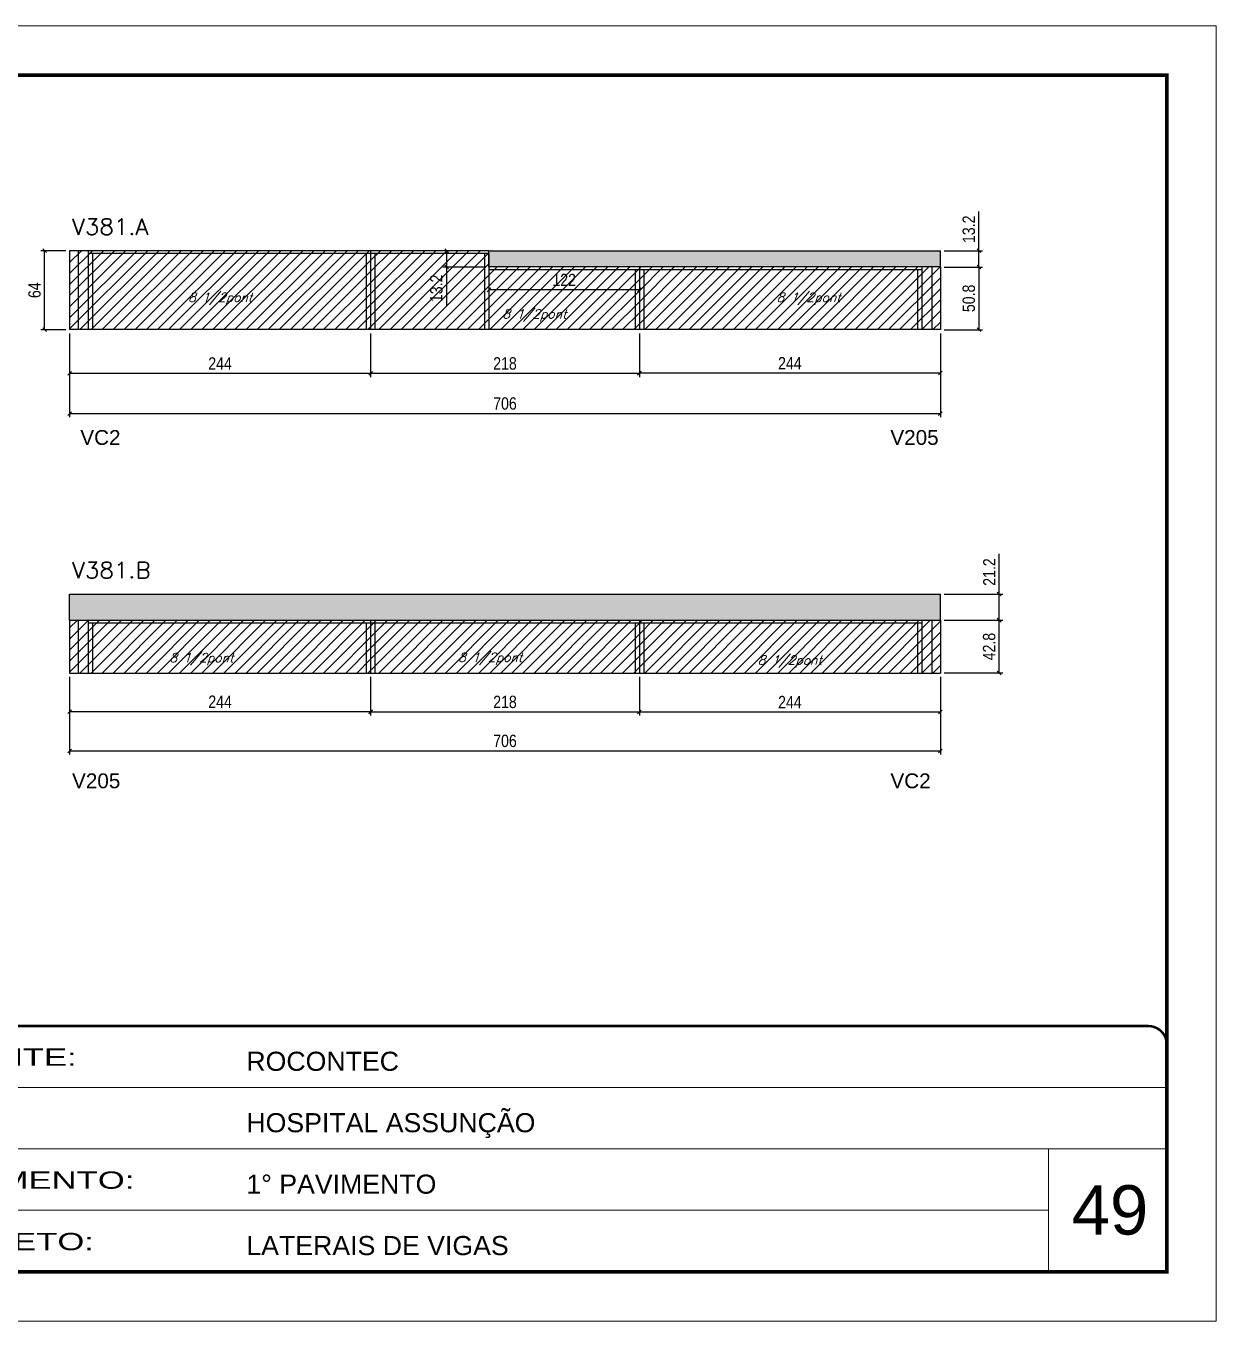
# Model space of a CAD drawing. Extents: x 137137 to 143418, y 10464 to 34486.
# Drawn here: x 137657 to 138622, y 19653 to 20703 of the extents above; entities that cross this region are included whole.
import ezdxf

# ---------------------------------------------------------------- set-up
doc = ezdxf.new("R2010")
doc.units = 0
doc.linetypes.add('CONTINUO', pattern=[0])
doc.linetypes.add('DASHED', pattern=[0.75, 0.5, -0.25])
for name, color, linetype in [('5', 5, 'Continuous'), ('COTA', 241, 'Continuous'), ('Painéis', 200, 'Continuous'), ('SARR_2.2x7', 40, 'Continuous'), ('SARR_3.5x7', 81, 'Continuous'), ('texto', 7, 'Continuous')]:
    doc.layers.add(name, color=color, linetype=linetype)
for name, color, linetype, lineweight in [('CARIMBO', 255, 'Continuous', 9), ('Folhas', 255, 'Continuous', 9), ('Hachura', 251, 'Continuous', 9), ('SARRAFO DE PRESSAO', 251, 'DASHED', 9), ('Texto Seção', 7, 'Continuous', 15)]:
    doc.layers.add(name, color=color, linetype=linetype, lineweight=lineweight)
doc.styles.add('ARIAL', font='arial.ttf')
doc.styles.add('COTA TECNICA', font='techl___.ttf', dxfattribs={"height": 10})
doc.styles.add('REGUA-120', font='ROMANS.shx', dxfattribs={"height": 15})
doc.styles.add('Romans', font='romans.shx')
doc.styles.get("Standard").update_dxf_attribs({"font": 'arial.ttf'})
doc.styles.add('Tecnologia', font='')
doc.styles.get('Tecnologia').set_extended_font_data('Forgotten Futurist')
doc.dimstyles.new('PAINEL', dxfattribs={"dimtxt": 10, "dimasz": 3, "dimexe": 3, "dimexo": 3, "dimgap": 3, "dimtad": 1, "dimdec": 1, "dimzin": 12, "dimdsep": 46, "dimtxsty": 'COTA TECNICA', "dimblk1": 'OBLIQUE', "dimblk2": 'OBLIQUE', "dimsah": 1, "dimcen": 0.9, "dimclrd": 4, "dimclre": 4, "dimclrt": 240, "dimadec": 1, "dimazin": 3, "dimtfac": 1, "dimtdec": 1, "dimtmove": 0, "dimatfit": 3, "dimfxl": 1, "dimtolj": 1, "dimtzin": 12, "dimarcsym": 0})
pattern_1 = [(45, (-3183.5, -8040.026), (-4.49012806, 4.49012806), [])]

# ---------------------------------------------------------------- blocks, each defined once
blk = doc.blocks.new('9999999999')
at = {"color": 30, "linetype": 'CONTINUO'}
for p, q in [((98564.6, 34379.6), (99584, 34379.6)), ((98564.6, 34329.8), (99488, 34329.8)), ((99584, 34329.8), (99488, 34329.8)), ((99488, 34329.8), (99488, 34230.2)), ((98564.6, 34280), (99488, 34280))]:
    blk.add_line(p, q, dxfattribs=at)
at = {"color": 30, "linetype": 'CONTINUO', "const_width": 2}
blk.add_lwpolyline([(99584, 34230.2), (99584, 34414.4, 0.414214), (99569, 34429.4), (98229, 34429.4, 0.414214), (98214, 34414.4), (98214, 34245.2, 0.414214), (98229, 34230.2), (99584, 34230.2)], format="xyb", dxfattribs=at)
at = {"layer": 'Folhas'}
blk.add_lwpolyline([(98139, 34190.2), (99624, 34190.2), (99624, 35240.2), (98139, 35240.2)], close=True, dxfattribs=at)
at = {"layer": 'Folhas', "color": 30, "const_width": 3}
blk.add_lwpolyline([(98214, 34230.2), (99584, 34230.2), (99584, 35200.2), (98214, 35200.2)], close=True, dxfattribs=at)
at = {"color": 7, "linetype": 'Continuous', "ltscale": 5, "style": 'ARIAL'}
for s, height, p in [('ROCONTEC', 15.48, (98837.7, 34393.1)), ('HOSPITAL ASSUNÇÃO', 15.483, (98837.7, 34343.3)), ('1° PAVIMENTO', 15.483, (98837.7, 34293.5)), ('LATERAIS DE VIGAS', 15.483, (98837.7, 34243.7))]:
    blk.add_text(s, height=height, dxfattribs=at).set_placement(p)
at = {"layer": 'Folhas', "color": 7, "style": 'Tecnologia', "width": 1.5}
for s, p in [('CLIENTE:', (98573.7, 34397.2)), ('PAVIMENTO:', (98573.7, 34297.5)), ('PROJETO:', (98573.7, 34247.7))]:
    blk.add_text(s, height=14, dxfattribs=at).set_placement(p)
blk = doc.blocks.new('_Oblique')
at = {"color": 0, "linetype": 'ByBlock', "lineweight": -2}
blk.add_line((-0.5, -0.5), (0.5, 0.5), dxfattribs=at)
blk = doc.blocks.new('*D1387')
at = {"layer": 'COTA', "color": 4, "linetype": 'ByBlock', "lineweight": -2, "transparency": 16777216}
for p, q in [((137692.7, 20453.6), (137692.7, 20418.1)), ((137936.7, 20453.6), (137936.7, 20418.1)), ((137936.7, 20421.1), (137692.7, 20421.1))]:
    blk.add_line(p, q, dxfattribs=at)
at = {"layer": 'Defpoints', "color": 0, "linetype": 'ByBlock', "transparency": 16777216}
for p in [(137692.7, 20456.6), (137936.7, 20456.6), (137692.7, 20421.1)]:
    blk.add_point(p, dxfattribs=at)
at = {"layer": 'COTA', "color": 4, "linetype": 'ByBlock', "lineweight": -2, "transparency": 16777216, "xscale": 3, "yscale": 3, "zscale": 3, "rotation": 180}
blk.add_blockref('_Oblique', (137692.7, 20421.1), dxfattribs=at)
at = {"layer": 'COTA', "color": 4, "linetype": 'ByBlock', "lineweight": -2, "transparency": 16777216, "xscale": 3, "yscale": 3, "zscale": 3}
blk.add_blockref('_Oblique', (137936.7, 20421.1), dxfattribs=at)
at = {"layer": 'COTA', "color": 240, "linetype": 'ByBlock', "transparency": 16777216, "insert": (137814.7, 20429.2), "char_height": 10, "attachment_point": 5, "style": 'COTA TECNICA'}
blk.add_mtext('\\A1;244', dxfattribs=at)
blk = doc.blocks.new('*D1388')
at = {"layer": 'COTA', "color": 4, "linetype": 'ByBlock', "lineweight": -2, "transparency": 16777216}
for p, q in [((137689.7, 20520.6), (137669.4, 20520.6)), ((137672.4, 20456.6), (137672.4, 20520.6)), ((137689.7, 20456.6), (137669.4, 20456.6))]:
    blk.add_line(p, q, dxfattribs=at)
at = {"layer": 'Defpoints', "color": 0, "linetype": 'ByBlock', "transparency": 16777216}
for p in [(137672.4, 20520.6), (137692.7, 20520.6), (137692.7, 20456.6)]:
    blk.add_point(p, dxfattribs=at)
at = {"layer": 'COTA', "color": 4, "linetype": 'ByBlock', "lineweight": -2, "transparency": 16777216, "xscale": 3, "yscale": 3, "zscale": 3}
for p, rotation in [((137672.4, 20520.6), 90), ((137672.4, 20456.6), 270)]:
    blk.add_blockref('_Oblique', p, dxfattribs=dict(at, rotation=rotation))
at = {"layer": 'COTA', "color": 240, "linetype": 'ByBlock', "transparency": 16777216, "insert": (137664.3, 20488.6), "char_height": 10, "attachment_point": 5, "rotation": 90, "style": 'COTA TECNICA'}
blk.add_mtext('\\A1;64', dxfattribs=at)
blk = doc.blocks.new('*D1401')
at = {"layer": 'COTA', "color": 4, "lineweight": -2, "transparency": 16777216}
for p, q in [((138154.7, 20453.6), (138154.7, 20418.4)), ((138398.7, 20453.6), (138398.7, 20418.4)), ((138398.7, 20421.4), (138154.7, 20421.4))]:
    blk.add_line(p, q, dxfattribs=at)
at = {"layer": 'Defpoints', "color": 0, "transparency": 16777216}
for p in [(138154.7, 20456.6), (138398.7, 20456.6), (138154.7, 20421.4)]:
    blk.add_point(p, dxfattribs=at)
at = {"layer": 'COTA', "color": 4, "lineweight": -2, "transparency": 16777216, "xscale": 3, "yscale": 3, "zscale": 3, "rotation": 180}
blk.add_blockref('_Oblique', (138154.7, 20421.4), dxfattribs=at)
at = {"layer": 'COTA', "color": 4, "lineweight": -2, "transparency": 16777216, "xscale": 3, "yscale": 3, "zscale": 3}
blk.add_blockref('_Oblique', (138398.7, 20421.4), dxfattribs=at)
at = {"layer": 'COTA', "color": 240, "transparency": 16777216, "insert": (138276.7, 20429.4), "char_height": 10, "attachment_point": 5, "style": 'COTA TECNICA'}
blk.add_mtext('\\A1;244', dxfattribs=at)
blk = doc.blocks.new('*D1402')
at = {"layer": 'COTA', "color": 4, "lineweight": -2, "transparency": 16777216}
for p, q in [((137936.7, 20453.6), (137936.7, 20418.1)), ((138154.7, 20453.6), (138154.7, 20418.1)), ((138154.7, 20421.1), (137936.7, 20421.1))]:
    blk.add_line(p, q, dxfattribs=at)
at = {"layer": 'Defpoints', "color": 0, "transparency": 16777216}
for p in [(137936.7, 20456.6), (138154.7, 20456.6), (137936.7, 20421.1)]:
    blk.add_point(p, dxfattribs=at)
at = {"layer": 'COTA', "color": 4, "lineweight": -2, "transparency": 16777216, "xscale": 3, "yscale": 3, "zscale": 3, "rotation": 180}
blk.add_blockref('_Oblique', (137936.7, 20421.1), dxfattribs=at)
at = {"layer": 'COTA', "color": 4, "lineweight": -2, "transparency": 16777216, "xscale": 3, "yscale": 3, "zscale": 3}
blk.add_blockref('_Oblique', (138154.7, 20421.1), dxfattribs=at)
at = {"layer": 'COTA', "color": 240, "transparency": 16777216, "insert": (138045.7, 20429.2), "char_height": 10, "attachment_point": 5, "style": 'COTA TECNICA'}
blk.add_mtext('\\A1;218', dxfattribs=at)
blk = doc.blocks.new('*D1403')
at = {"layer": 'COTA', "color": 4, "lineweight": -2, "transparency": 16777216}
for p, q in [((138029.7, 20520.6), (137995.3, 20520.6)), ((137998.3, 20520.6), (137998.3, 20507.4)), ((138029.7, 20507.4), (137995.3, 20507.4)), ((137998.3, 20507.4), (137998.3, 20475.7))]:
    blk.add_line(p, q, dxfattribs=at)
at = {"layer": 'Defpoints', "color": 0, "transparency": 16777216}
for p in [(138032.7, 20520.6), (137998.3, 20507.4), (138032.7, 20507.4)]:
    blk.add_point(p, dxfattribs=at)
at = {"layer": 'COTA', "color": 4, "lineweight": -2, "transparency": 16777216, "xscale": 3, "yscale": 3, "zscale": 3}
for p, rotation in [((137998.3, 20520.6), 90), ((137998.3, 20507.4), 270)]:
    blk.add_blockref('_Oblique', p, dxfattribs=dict(at, rotation=rotation))
at = {"layer": 'COTA', "color": 240, "transparency": 16777216, "insert": (137990.1, 20490.1), "char_height": 10, "attachment_point": 5, "rotation": 90, "style": 'COTA TECNICA'}
blk.add_mtext('\\A1;13.2', dxfattribs=at)
blk = doc.blocks.new('*D1404')
at = {"layer": 'COTA', "color": 4, "lineweight": -2, "transparency": 16777216}
for p, q in [((138032.7, 20504.4), (138032.7, 20485.9)), ((138154.7, 20504.4), (138154.7, 20485.9)), ((138154.7, 20488.9), (138032.7, 20488.9))]:
    blk.add_line(p, q, dxfattribs=at)
at = {"layer": 'Defpoints', "color": 0, "transparency": 16777216}
for p in [(138032.7, 20507.4), (138154.7, 20507.4), (138032.7, 20488.9)]:
    blk.add_point(p, dxfattribs=at)
at = {"layer": 'COTA', "color": 4, "lineweight": -2, "transparency": 16777216, "xscale": 3, "yscale": 3, "zscale": 3, "rotation": 180}
blk.add_blockref('_Oblique', (138032.7, 20488.9), dxfattribs=at)
at = {"layer": 'COTA', "color": 4, "lineweight": -2, "transparency": 16777216, "xscale": 3, "yscale": 3, "zscale": 3}
blk.add_blockref('_Oblique', (138154.7, 20488.9), dxfattribs=at)
at = {"layer": 'COTA', "color": 240, "transparency": 16777216, "insert": (138093.7, 20496.9), "char_height": 10, "attachment_point": 5, "style": 'COTA TECNICA'}
blk.add_mtext('\\A1;122', dxfattribs=at)
blk = doc.blocks.new('*D1405')
at = {"layer": 'COTA', "color": 4, "lineweight": -2, "transparency": 16777216}
for p, q in [((138401.7, 20507.4), (138433, 20507.4)), ((138430, 20507.4), (138430, 20456.6)), ((138401.7, 20456.6), (138433, 20456.6))]:
    blk.add_line(p, q, dxfattribs=at)
at = {"layer": 'Defpoints', "color": 0, "transparency": 16777216}
for p in [(138398.7, 20507.4), (138398.7, 20456.6), (138430, 20456.6)]:
    blk.add_point(p, dxfattribs=at)
at = {"layer": 'COTA', "color": 4, "lineweight": -2, "transparency": 16777216, "xscale": 3, "yscale": 3, "zscale": 3}
for p, rotation in [((138430, 20507.4), 90), ((138430, 20456.6), 270)]:
    blk.add_blockref('_Oblique', p, dxfattribs=dict(at, rotation=rotation))
at = {"layer": 'COTA', "color": 240, "transparency": 16777216, "insert": (138421.8, 20482), "char_height": 10, "attachment_point": 5, "rotation": 90, "style": 'COTA TECNICA'}
blk.add_mtext('\\A1;50.8', dxfattribs=at)
blk = doc.blocks.new('*D1406')
at = {"layer": 'COTA', "color": 4, "lineweight": -2, "transparency": 16777216}
for p, q in [((138430, 20520.6), (138430, 20552.4)), ((138401.7, 20520.6), (138433, 20520.6)), ((138430, 20507.4), (138430, 20520.6)), ((138401.7, 20507.4), (138433, 20507.4))]:
    blk.add_line(p, q, dxfattribs=at)
at = {"layer": 'Defpoints', "color": 0, "transparency": 16777216}
for p in [(138398.7, 20520.6), (138430, 20520.6), (138398.7, 20507.4)]:
    blk.add_point(p, dxfattribs=at)
at = {"layer": 'COTA', "color": 4, "lineweight": -2, "transparency": 16777216, "xscale": 3, "yscale": 3, "zscale": 3}
for p, rotation in [((138430, 20520.6), 90), ((138430, 20507.4), 270)]:
    blk.add_blockref('_Oblique', p, dxfattribs=dict(at, rotation=rotation))
at = {"layer": 'COTA', "color": 240, "transparency": 16777216, "insert": (138421.8, 20538), "char_height": 10, "attachment_point": 5, "rotation": 90, "style": 'COTA TECNICA'}
blk.add_mtext('\\A1;13.2', dxfattribs=at)
blk = doc.blocks.new('*D1389')
at = {"layer": 'COTA', "color": 4, "linetype": 'ByBlock', "lineweight": -2, "transparency": 16777216}
for p, q in [((138154.7, 20175.3), (138154.7, 20143.7)), ((138398.7, 20175.3), (138398.7, 20143.7)), ((138154.7, 20146.7), (138398.7, 20146.7))]:
    blk.add_line(p, q, dxfattribs=at)
at = {"layer": 'Defpoints', "color": 0, "linetype": 'ByBlock', "transparency": 16777216}
for p in [(138154.7, 20178.3), (138398.7, 20178.3), (138398.7, 20146.7)]:
    blk.add_point(p, dxfattribs=at)
at = {"layer": 'COTA', "color": 4, "linetype": 'ByBlock', "lineweight": -2, "transparency": 16777216, "xscale": 3, "yscale": 3, "zscale": 3, "rotation": 180}
blk.add_blockref('_Oblique', (138154.7, 20146.7), dxfattribs=at)
at = {"layer": 'COTA', "color": 4, "linetype": 'ByBlock', "lineweight": -2, "transparency": 16777216, "xscale": 3, "yscale": 3, "zscale": 3}
blk.add_blockref('_Oblique', (138398.7, 20146.7), dxfattribs=at)
at = {"layer": 'COTA', "color": 240, "linetype": 'ByBlock', "transparency": 16777216, "insert": (138276.7, 20154.7), "char_height": 10, "attachment_point": 5, "style": 'COTA TECNICA'}
blk.add_mtext('\\A1;244', dxfattribs=at)
blk = doc.blocks.new('*D1390')
at = {"layer": 'COTA', "color": 4, "linetype": 'ByBlock', "lineweight": -2, "transparency": 16777216}
for p, q in [((138401.7, 20221.1), (138449.4, 20221.1)), ((138446.4, 20178.3), (138446.4, 20221.1)), ((138401.7, 20178.3), (138449.4, 20178.3))]:
    blk.add_line(p, q, dxfattribs=at)
at = {"layer": 'Defpoints', "color": 0, "linetype": 'ByBlock', "transparency": 16777216}
for p in [(138398.7, 20221.1), (138446.4, 20221.1), (138398.7, 20178.3)]:
    blk.add_point(p, dxfattribs=at)
at = {"layer": 'COTA', "color": 4, "linetype": 'ByBlock', "lineweight": -2, "transparency": 16777216, "xscale": 3, "yscale": 3, "zscale": 3}
for p, rotation in [((138446.4, 20221.1), 90), ((138446.4, 20178.3), 270)]:
    blk.add_blockref('_Oblique', p, dxfattribs=dict(at, rotation=rotation))
at = {"layer": 'COTA', "color": 240, "linetype": 'ByBlock', "transparency": 16777216, "insert": (138438.3, 20199.7), "char_height": 10, "attachment_point": 5, "rotation": 90, "style": 'COTA TECNICA'}
blk.add_mtext('\\A1;42.8', dxfattribs=at)
blk = doc.blocks.new('*D1407')
at = {"layer": 'COTA', "color": 4, "lineweight": -2, "transparency": 16777216}
for p, q in [((137692.7, 20175.3), (137692.7, 20144)), ((137936.7, 20175.3), (137936.7, 20144)), ((137692.7, 20147), (137936.7, 20147))]:
    blk.add_line(p, q, dxfattribs=at)
at = {"layer": 'Defpoints', "color": 0, "transparency": 16777216}
for p in [(137692.7, 20178.3), (137936.7, 20178.3), (137936.7, 20147)]:
    blk.add_point(p, dxfattribs=at)
at = {"layer": 'COTA', "color": 4, "lineweight": -2, "transparency": 16777216, "xscale": 3, "yscale": 3, "zscale": 3, "rotation": 180}
blk.add_blockref('_Oblique', (137692.7, 20147), dxfattribs=at)
at = {"layer": 'COTA', "color": 4, "lineweight": -2, "transparency": 16777216, "xscale": 3, "yscale": 3, "zscale": 3}
blk.add_blockref('_Oblique', (137936.7, 20147), dxfattribs=at)
at = {"layer": 'COTA', "color": 240, "transparency": 16777216, "insert": (137814.7, 20155), "char_height": 10, "attachment_point": 5, "style": 'COTA TECNICA'}
blk.add_mtext('\\A1;244', dxfattribs=at)
blk = doc.blocks.new('*D1408')
at = {"layer": 'COTA', "color": 4, "lineweight": -2, "transparency": 16777216}
for p, q in [((137936.7, 20175.3), (137936.7, 20143.7)), ((138154.7, 20175.3), (138154.7, 20143.7)), ((137936.7, 20146.7), (138154.7, 20146.7))]:
    blk.add_line(p, q, dxfattribs=at)
at = {"layer": 'Defpoints', "color": 0, "transparency": 16777216}
for p in [(137936.7, 20178.3), (138154.7, 20178.3), (138154.7, 20146.7)]:
    blk.add_point(p, dxfattribs=at)
at = {"layer": 'COTA', "color": 4, "lineweight": -2, "transparency": 16777216, "xscale": 3, "yscale": 3, "zscale": 3, "rotation": 180}
blk.add_blockref('_Oblique', (137936.7, 20146.7), dxfattribs=at)
at = {"layer": 'COTA', "color": 4, "lineweight": -2, "transparency": 16777216, "xscale": 3, "yscale": 3, "zscale": 3}
blk.add_blockref('_Oblique', (138154.7, 20146.7), dxfattribs=at)
at = {"layer": 'COTA', "color": 240, "transparency": 16777216, "insert": (138045.7, 20154.8), "char_height": 10, "attachment_point": 5, "style": 'COTA TECNICA'}
blk.add_mtext('\\A1;218', dxfattribs=at)
blk = doc.blocks.new('*D1409')
at = {"layer": 'COTA', "color": 4, "lineweight": -2, "transparency": 16777216}
for p, q in [((138446.4, 20242.3), (138446.4, 20275)), ((138401.7, 20242.3), (138449.4, 20242.3)), ((138446.4, 20221.1), (138446.4, 20242.3)), ((138401.7, 20221.1), (138449.4, 20221.1))]:
    blk.add_line(p, q, dxfattribs=at)
at = {"layer": 'Defpoints', "color": 0, "transparency": 16777216}
for p in [(138398.7, 20242.3), (138446.4, 20242.3), (138398.7, 20221.1)]:
    blk.add_point(p, dxfattribs=at)
at = {"layer": 'COTA', "color": 4, "lineweight": -2, "transparency": 16777216, "xscale": 3, "yscale": 3, "zscale": 3}
for p, rotation in [((138446.4, 20242.3), 90), ((138446.4, 20221.1), 270)]:
    blk.add_blockref('_Oblique', p, dxfattribs=dict(at, rotation=rotation))
at = {"layer": 'COTA', "color": 240, "transparency": 16777216, "insert": (138438.4, 20260.1), "char_height": 10, "attachment_point": 5, "rotation": 90, "style": 'COTA TECNICA'}
blk.add_mtext('\\A1;21.2', dxfattribs=at)
blk = doc.blocks.new('*D1410')
at = {"layer": 'COTA', "color": 4, "lineweight": -2, "ltscale": 25, "transparency": 16777216}
for p, q in [((137692.7, 20453.6), (137692.7, 20385.6)), ((138398.7, 20453.6), (138398.7, 20385.6)), ((137692.7, 20388.6), (138398.7, 20388.6))]:
    blk.add_line(p, q, dxfattribs=at)
at = {"layer": 'Defpoints', "color": 0, "ltscale": 25, "transparency": 16777216}
for p in [(137692.7, 20456.6), (138398.7, 20456.6), (138398.7, 20388.6)]:
    blk.add_point(p, dxfattribs=at)
at = {"layer": 'COTA', "color": 4, "lineweight": -2, "ltscale": 25, "transparency": 16777216, "xscale": 3, "yscale": 3, "zscale": 3, "rotation": 180}
blk.add_blockref('_Oblique', (137692.7, 20388.6), dxfattribs=at)
at = {"layer": 'COTA', "color": 4, "lineweight": -2, "ltscale": 25, "transparency": 16777216, "xscale": 3, "yscale": 3, "zscale": 3}
blk.add_blockref('_Oblique', (138398.7, 20388.6), dxfattribs=at)
at = {"layer": 'COTA', "color": 240, "ltscale": 25, "transparency": 16777216, "insert": (138045.7, 20396.7), "char_height": 10, "attachment_point": 5, "style": 'COTA TECNICA'}
blk.add_mtext('\\A1;706', dxfattribs=at)
blk = doc.blocks.new('*D1411')
at = {"layer": 'COTA', "color": 4, "lineweight": -2, "ltscale": 25, "transparency": 16777216}
for p, q in [((137692.7, 20175.3), (137692.7, 20112.1)), ((138398.7, 20175.3), (138398.7, 20112.1)), ((137692.7, 20115.1), (138398.7, 20115.1))]:
    blk.add_line(p, q, dxfattribs=at)
at = {"layer": 'Defpoints', "color": 0, "ltscale": 25, "transparency": 16777216}
for p in [(137692.7, 20178.3), (138398.7, 20178.3), (138398.7, 20115.1)]:
    blk.add_point(p, dxfattribs=at)
at = {"layer": 'COTA', "color": 4, "lineweight": -2, "ltscale": 25, "transparency": 16777216, "xscale": 3, "yscale": 3, "zscale": 3, "rotation": 180}
blk.add_blockref('_Oblique', (137692.7, 20115.1), dxfattribs=at)
at = {"layer": 'COTA', "color": 4, "lineweight": -2, "ltscale": 25, "transparency": 16777216, "xscale": 3, "yscale": 3, "zscale": 3}
blk.add_blockref('_Oblique', (138398.7, 20115.1), dxfattribs=at)
at = {"layer": 'COTA', "color": 240, "ltscale": 25, "transparency": 16777216, "insert": (138045.7, 20123.2), "char_height": 10, "attachment_point": 5, "style": 'COTA TECNICA'}
blk.add_mtext('\\A1;706', dxfattribs=at)

msp = doc.modelspace()

# ---------------------------------------------------------------- hatches: boundary and pattern name
at = {"layer": 'COTA', "linetype": 'ByBlock'}
h = msp.add_hatch(dxfattribs=at)
h.set_pattern_fill('AR-CONC', color=256, scale=0.03)
h.set_pattern_definition([(50, (-1512.6078, -4306.751), (5.46554007, -0.47817257), [0.5715, -6.2865]), (355, (-1512.608, -4306.751), (-1.05730264, 5.73170536), [0.4572, -5.02921753]), (100.4514447, (-1512.1523, -4306.7907), (4.40823741, 5.25353256), [0.48570026, -5.34270734]), (46.1842, (-1512.608, -4305.227), (8.13237123, -1.26126984), [0.85725, -9.42975]), (96.6355576, (-1511.93, -4305.332), (7.122124, 7.42278374), [0.7285507, -8.01406824]), (351.184151, (-1512.608, -4305.227), (7.122124, 7.42278374), [0.685799, -7.54379196]), (21, (-1511.8458, -4305.608), (4.54843174, -3.06795595), [0.5715, -6.2865]), (326, (-1511.846, -4305.608), (1.85406085, 5.52563898), [0.4572, -5.0292]), (71.451445, (-1511.4667, -4305.8635), (6.40249258, 2.45768307), [0.48570026, -5.34269813]), (37.5, (-1512.6078, -4306.7509), (0.092658098, 2.536651166), [0, -4.96824, 0, -5.1054, 0, -5.04825]), (7.5, (-1512.6078, -4306.751), (2.004589875, 3.005417245), [0, -2.91084, 0, -4.85394, 0, -1.92405]), (327.5, (-1514.307, -4306.7509), (4.067717855, -0.17186232), [0, -1.905, 0, -5.9436, 0, -7.8867]), (317.5, (-1515.069, -4306.751), (4.44387544, 0.76279473), [0, -2.4765, 0, -3.94716, 0, -5.6007])])
h.paths.add_polyline_path([(138398.71, 20507.44), (138398.71, 20520.64), (138032.71, 20520.64), (138032.71, 20507.44)])
h = msp.add_hatch(dxfattribs=at)
h.set_pattern_fill('AR-CONC', color=256, scale=0.03)
h.set_pattern_definition([(50, (-3170, -4594.3004), (5.46554007, -0.47817257), [0.5715, -6.2865]), (355, (-3170, -4594.3004), (-1.05730264, 5.73170536), [0.4572, -5.02921753]), (100.4514447, (-3169.5445, -4594.3403), (4.40823741, 5.25353256), [0.48570026, -5.34270734]), (46.1842, (-3170, -4592.7764), (8.13237123, -1.26126984), [0.85725, -9.42975]), (96.6355576, (-3169.322, -4592.8815), (7.122124, 7.42278374), [0.7285507, -8.01406824]), (351.184151, (-3170, -4592.7764), (7.122124, 7.42278374), [0.685799, -7.54379196]), (21, (-3169.238, -4593.1574), (4.54843174, -3.06795595), [0.5715, -6.2865]), (326, (-3169.238, -4593.1574), (1.85406085, 5.52563898), [0.4572, -5.0292]), (71.451445, (-3168.859, -4593.413), (6.40249258, 2.45768307), [0.48570026, -5.34269813]), (37.5, (-3170, -4594.3004), (0.092658098, 2.536651166), [0, -4.96824, 0, -5.1054, 0, -5.04825]), (7.5, (-3170, -4594.3004), (2.004589875, 3.005417245), [0, -2.91084, 0, -4.85394, 0, -1.92405]), (327.5, (-3171.6993, -4594.3004), (4.067717855, -0.17186232), [0, -1.905, 0, -5.9436, 0, -7.8867]), (317.5, (-3172.4613, -4594.3004), (4.44387544, 0.76279473), [0, -2.4765, 0, -3.94716, 0, -5.6007])])
h.paths.add_polyline_path([(137692.71, 20242.26), (137692.71, 20221.06), (138398.71, 20221.06), (138398.71, 20242.26)])
at = {"layer": 'Hachura'}
h = msp.add_hatch(dxfattribs=at)
h.set_pattern_fill('ANSI31', color=256, scale=2)
h.set_pattern_definition(pattern_1)
h.paths.add_polyline_path([(137936.71, 20520.64), (137692.71, 20520.64), (137692.71, 20456.64), (137936.71, 20456.64)])
h = msp.add_hatch(dxfattribs=at)
h.set_pattern_fill('ANSI31', color=256, scale=2)
h.set_pattern_definition(pattern_1)
h.paths.add_polyline_path([(138154.71, 20507.44), (138032.71, 20507.44), (138032.71, 20520.64), (137936.71, 20520.64), (137936.71, 20456.64), (138154.71, 20456.64)])
h = msp.add_hatch(dxfattribs=at)
h.set_pattern_fill('ANSI31', color=256, scale=2)
h.set_pattern_definition(pattern_1)
h.paths.add_polyline_path([(138398.71, 20507.44), (138154.71, 20507.44), (138154.71, 20456.64), (138398.71, 20456.64)])
h = msp.add_hatch(dxfattribs=at)
h.set_pattern_fill('ANSI31', color=256, scale=2)
h.set_pattern_definition(pattern_1)
h.paths.add_polyline_path([(137936.71, 20221.06), (137692.71, 20221.06), (137692.71, 20178.26), (137936.71, 20178.26)])
h = msp.add_hatch(dxfattribs=at)
h.set_pattern_fill('ANSI31', color=256, scale=2)
h.set_pattern_definition(pattern_1)
h.paths.add_polyline_path([(138154.71, 20221.06), (137936.71, 20221.06), (137936.71, 20178.26), (138154.71, 20178.26)])
h = msp.add_hatch(dxfattribs=at)
h.set_pattern_fill('ANSI31', color=256, scale=2)
h.set_pattern_definition(pattern_1)
h.paths.add_polyline_path([(138398.71, 20221.06), (138154.71, 20221.06), (138154.71, 20178.26), (138398.71, 20178.26)])

# ---------------------------------------------------------------- linework, layer by layer
at = {"layer": 'COTA', "linetype": 'ByBlock'}
for p, q in [((137692.71, 20520.64), (137692.71, 20520.64)), ((138032.71, 20520.64), (138398.71, 20520.64)), ((138398.71, 20507.44), (138398.71, 20520.64)), ((138398.71, 20507.44), (138398.71, 20506.92)), ((137692.71, 20221.06), (137692.71, 20242.26)), ((137692.71, 20242.26), (138398.71, 20242.26)), ((138398.71, 20221.06), (138398.71, 20242.26)), ((137692.71, 20221.06), (137692.71, 20220.54)), ((138398.71, 20221.06), (138398.71, 20221.06))]:
    msp.add_line(p, q, dxfattribs=at)
at = {"layer": 'Painéis', "linetype": 'ByBlock'}
for p, q in [((138032.71, 20520.64), (137692.71, 20520.64)), ((137692.71, 20520.64), (137692.71, 20456.64)), ((137936.71, 20520.64), (137936.71, 20456.64)), ((138398.71, 20507.44), (138032.71, 20507.44)), ((138032.71, 20507.44), (138032.71, 20505.24)), ((138154.71, 20507.44), (138154.71, 20456.64)), ((138398.71, 20507.44), (138398.71, 20456.64)), ((138398.71, 20456.64), (137692.71, 20456.64)), ((137692.71, 20221.06), (138398.71, 20221.06)), ((137692.71, 20221.06), (137692.71, 20178.26)), ((137936.71, 20221.06), (137936.71, 20178.26)), ((138154.71, 20221.06), (138154.71, 20178.26)), ((138398.71, 20221.06), (138398.71, 20178.26)), ((137692.71, 20178.26), (138398.71, 20178.26))]:
    msp.add_line(p, q, dxfattribs=at)
at = {"layer": 'Painéis'}
msp.add_line((138032.71, 20507.44), (138032.71, 20520.64), dxfattribs=at)
at = {"layer": 'SARR_2.2x7', "linetype": 'Continuous'}
for p, q in [((137699.71, 20520.64), (137699.71, 20456.64)), ((137936.71, 20518.44), (137707.71, 20518.44)), ((138032.71, 20518.44), (137936.71, 20518.44)), ((138391.71, 20507.44), (138391.71, 20456.64)), ((138154.71, 20505.24), (138032.71, 20505.24)), ((138383.71, 20505.24), (138154.71, 20505.24)), ((137699.71, 20221.06), (137699.71, 20178.26)), ((137707.71, 20218.86), (137936.71, 20218.86)), ((137936.71, 20218.86), (138154.71, 20218.86)), ((138154.71, 20218.86), (138383.71, 20218.86)), ((138391.71, 20221.06), (138391.71, 20178.26))]:
    msp.add_line(p, q, dxfattribs=at)
at = {"layer": 'SARR_3.5x7'}
for p, q in [((137707.71, 20520.64), (137707.71, 20456.64)), ((137711.21, 20518.44), (137711.21, 20456.64)), ((137933.21, 20518.44), (137933.21, 20456.64)), ((137940.21, 20518.44), (137940.21, 20456.64)), ((138029.21, 20518.44), (138029.21, 20456.64)), ((138032.71, 20518.44), (138032.71, 20456.64)), ((138383.71, 20507.44), (138383.71, 20456.64)), ((138151.21, 20505.24), (138151.21, 20456.64)), ((138158.21, 20505.24), (138158.21, 20456.64)), ((138380.21, 20505.24), (138380.21, 20456.64)), ((137707.71, 20221.06), (137707.71, 20178.26)), ((137711.21, 20218.86), (137711.21, 20178.26)), ((137933.21, 20218.86), (137933.21, 20178.26)), ((137940.21, 20218.86), (137940.21, 20178.26)), ((138151.21, 20218.86), (138151.21, 20178.26)), ((138158.21, 20218.86), (138158.21, 20178.26)), ((138380.21, 20218.86), (138380.21, 20178.26)), ((138383.71, 20221.06), (138383.71, 20178.26))]:
    msp.add_line(p, q, dxfattribs=at)

# ---------------------------------------------------------------- block references
at = {"layer": 'SARRAFO DE PRESSAO', "color": 6, "linetype": 'ByBlock'}
msp.add_blockref('9999999999', (38998.31, -14537.33), dxfattribs=at)

# ---------------------------------------------------------------- texts
at = {"layer": '5', "linetype": 'Continuous'}
for s, rotation, p in [('VC2', 0.00004, (137701.38, 20363.23)), ('V205', 0.00004, (138358.19, 20363.23)), ('V205', 359.99996, (137694.68, 20084.86)), ('VC2', 359.99996, (138358.24, 20084.86))]:
    msp.add_text(s, height=12, rotation=rotation, dxfattribs=at).set_placement(p)
at = {"layer": 'CARIMBO', "style": 'ARIAL'}
msp.add_text('49', height=40, dxfattribs=at).set_placement((138505.15, 19723.02))
at = {"layer": 'texto', "color": 2, "char_height": 7.2737, "attachment_point": 5, "style": 'Romans'}
for insert in [(137814.79, 20481.64), (138291.9, 20481.64), (138069.55, 20468.21), (137799.53, 20189.48), (138033.75, 20189.83), (138276.64, 20187.51)]:
    msp.add_mtext('{\\Q19;\\C256;8 1/2pont}', dxfattribs=dict(at, insert=insert))
at = {"layer": 'Texto Seção', "style": 'REGUA-120', "width": 1.05}
for s, p in [('V381.A', (137694.62, 20533.59)), ('V381.B', (137694.62, 20255.21))]:
    msp.add_text(s, height=13, dxfattribs=at).set_placement(p)

# ---------------------------------------------------------------- dimensions: what is measured, and where the dimension line sits
at = {"layer": 'COTA'}
for base, p1, p2, angle, picture, middle in [((138429.97, 20520.64), (138398.71, 20507.44), (138398.71, 20520.64), 90, '*D1406', (138421.75, 20538.01)), ((137998.29, 20507.44), (138032.71, 20520.64), (138032.71, 20507.44), 90, '*D1403', (137990.07, 20490.07)), ((138032.71, 20488.88), (138154.71, 20507.44), (138032.71, 20507.44), 180, '*D1404', (138093.71, 20496.94)), ((138429.97, 20456.64), (138398.71, 20507.44), (138398.71, 20456.64), 90, '*D1405', (138421.84, 20482.04)), ((137936.71, 20421.08), (138154.71, 20456.64), (137936.71, 20456.64), 180, '*D1402', (138045.71, 20429.18)), ((138154.71, 20421.36), (138398.71, 20456.64), (138154.71, 20456.64), 180, '*D1401', (138276.71, 20429.43)), ((138446.44, 20242.26), (138398.71, 20221.06), (138398.71, 20242.26), 90, '*D1409', (138438.38, 20260.13))]:
    dim = msp.add_linear_dim(base=base, p1=p1, p2=p2, angle=angle, dimstyle='PAINEL', dxfattribs=at)
    dim.commit()
    dim.dimension.update_dxf_attribs({"geometry": picture, "text_midpoint": middle})
at = {"layer": 'COTA', "linetype": 'ByBlock'}
for base, p1, p2, picture, middle in [((137672.38, 20520.64), (137692.71, 20456.64), (137692.71, 20520.64), '*D1388', (137664.28, 20488.64)), ((138446.44, 20221.06), (138398.71, 20178.26), (138398.71, 20221.06), '*D1390', (138438.34, 20199.66))]:
    dim = msp.add_linear_dim(base=base, p1=p1, p2=p2, angle=90, dimstyle='PAINEL', dxfattribs=at)
    dim.commit()
    dim.dimension.update_dxf_attribs({"geometry": picture, "text_midpoint": middle})
dim = msp.add_linear_dim(base=(137692.71, 20421.08), p1=(137936.71, 20456.64), p2=(137692.71, 20456.64), angle=180, dimstyle='PAINEL', override={"dimtmove": 1}, dxfattribs=at)
dim.commit()
dim.dimension.update_dxf_attribs({"geometry": '*D1387', "text_midpoint": (137814.71, 20429.16)})
at = {"layer": 'COTA', "ltscale": 25}
for base, p1, p2, picture, middle in [((138398.71, 20388.56), (137692.71, 20456.64), (138398.71, 20456.64), '*D1410', (138045.71, 20396.66)), ((138398.71, 20115.08), (137692.71, 20178.26), (138398.71, 20178.26), '*D1411', (138045.71, 20123.19))]:
    dim = msp.add_linear_dim(base=base, p1=p1, p2=p2, dimstyle='PAINEL', dxfattribs=at)
    dim.commit()
    dim.dimension.update_dxf_attribs({"geometry": picture, "text_midpoint": middle})
at = {"layer": 'COTA'}
for base, p1, p2, picture, middle in [((137936.71, 20146.95), (137692.71, 20178.26), (137936.71, 20178.26), '*D1407', (137814.71, 20155.03)), ((138154.71, 20146.68), (137936.71, 20178.26), (138154.71, 20178.26), '*D1408', (138045.71, 20154.77))]:
    dim = msp.add_linear_dim(base=base, p1=p1, p2=p2, dimstyle='PAINEL', dxfattribs=at)
    dim.commit()
    dim.dimension.update_dxf_attribs({"geometry": picture, "text_midpoint": middle})
at = {"layer": 'COTA', "linetype": 'ByBlock'}
dim = msp.add_linear_dim(base=(138398.71, 20146.68), p1=(138154.71, 20178.26), p2=(138398.71, 20178.26), dimstyle='PAINEL', override={"dimtmove": 1}, dxfattribs=at)
dim.commit()
dim.dimension.update_dxf_attribs({"geometry": '*D1389', "text_midpoint": (138276.71, 20154.75)})

doc.saveas('drawing.dxf')
